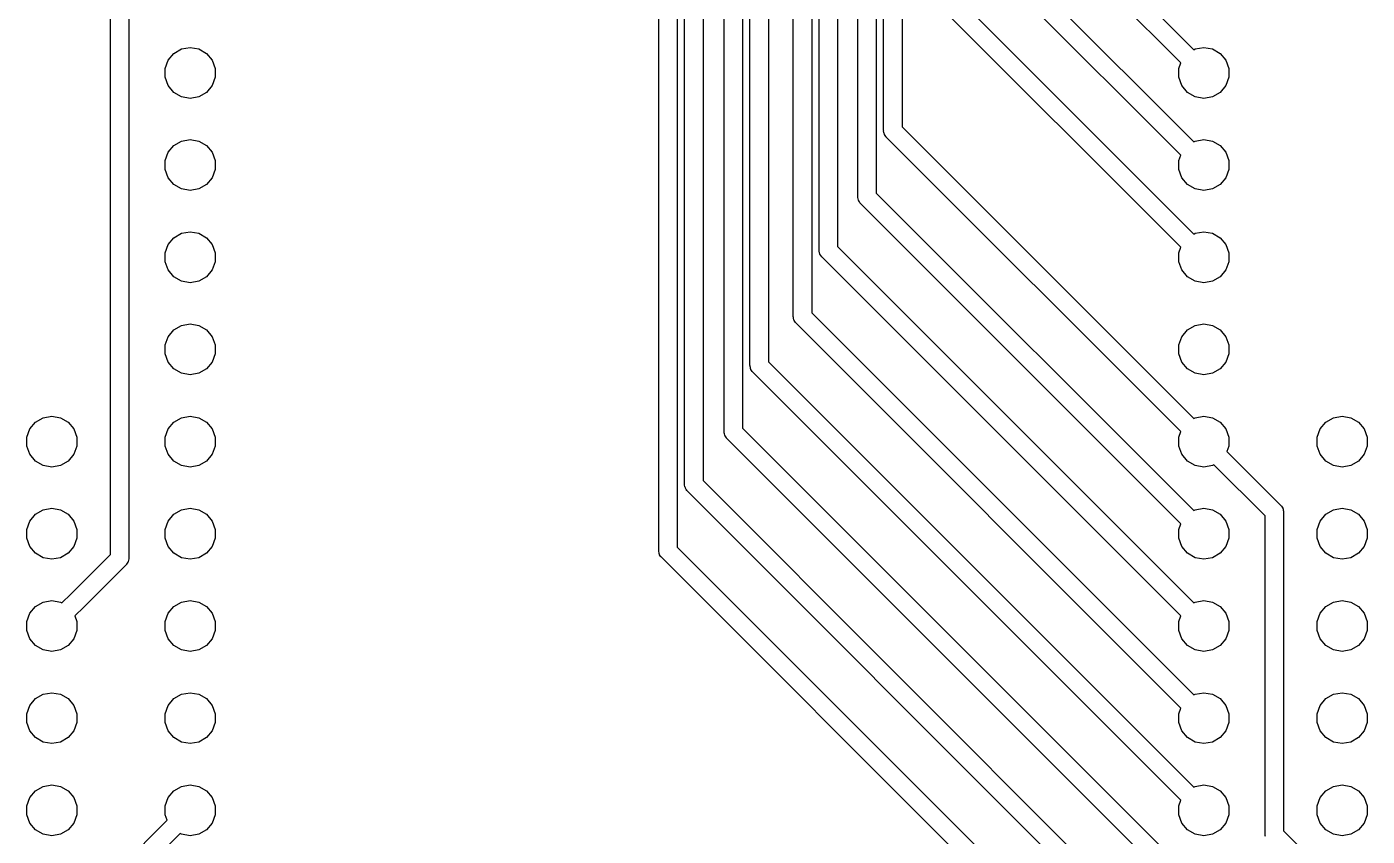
# Model space of a CAD drawing. Extents: x 25 to 346, y -457 to -16.
# Drawn here: x 263.79 to 300.73, y -358.22 to -335.91 of the extents above; entities that cross this region are included whole.
import ezdxf

# ---------------------------------------------------------------- set-up
doc = ezdxf.new("R2010")
doc.units = 0
doc.header["$MEASUREMENT"] = 0
doc.layers.add('BLACK', color=7, linetype='CONTINUOUS')

msp = doc.modelspace()

# ---------------------------------------------------------------- linework, layer by layer
at = {"layer": 'Black'}
for p, q in [((281.203, -350.355), (281.203, -304.251)), ((281.711, -304.357), (281.711, -350.25)), ((281.915, -348.526), (281.915, -305.308)), ((282.423, -305.308), (282.423, -348.421)), ((283.007, -347.078), (283.007, -317.881)), ((283.515, -317.881), (283.515, -346.973)), ((283.718, -345.25), (283.718, -317.881)), ((284.226, -317.881), (284.226, -345.144)), ((284.912, -343.903), (284.912, -320.802)), ((285.42, -320.907), (285.42, -343.798)), ((285.623, -342.011), (285.623, -321.729)), ((286.69, -340.601), (286.69, -321.668)), ((286.131, -321.834), (286.131, -341.969)), ((287.401, -338.772), (287.401, -321.963)), ((287.909, -322.068), (287.909, -338.667)), ((287.198, -331.141), (287.198, -340.496)), ((290.754, -331.352), (295.95, -336.548)), ((266.09, -350.453), (266.09, -331.508)), ((266.598, -331.613), (266.598, -350.558)), ((295.593, -336.91), (290.32, -331.637)), ((289.687, -332.825), (295.95, -339.088)), ((295.593, -339.45), (289.253, -333.11)), ((288.976, -334.654), (295.95, -341.628)), ((295.593, -341.99), (288.542, -334.939)), ((267.837, -336.648), (268.048, -336.526)), ((268.048, -336.526), (268.287, -336.484)), ((268.287, -336.484), (268.527, -336.526)), ((268.527, -336.526), (268.738, -336.648)), ((295.95, -336.548), (295.988, -336.526)), ((295.988, -336.526), (296.227, -336.484)), ((296.227, -336.484), (296.467, -336.526)), ((296.467, -336.526), (296.678, -336.648)), ((267.597, -337.063), (267.68, -336.834)), ((267.68, -336.834), (267.837, -336.648)), ((268.738, -336.648), (268.895, -336.834)), ((268.895, -336.834), (268.978, -337.063)), ((296.678, -336.648), (296.835, -336.834)), ((296.835, -336.834), (296.918, -337.063)), ((267.597, -337.307), (267.597, -337.063)), ((268.978, -337.063), (268.978, -337.307)), ((295.537, -337.063), (295.593, -336.91)), ((295.537, -337.307), (295.537, -337.063)), ((296.918, -337.063), (296.918, -337.307)), ((267.68, -337.536), (267.597, -337.307)), ((267.837, -337.722), (267.68, -337.536)), ((268.895, -337.536), (268.738, -337.722)), ((268.978, -337.307), (268.895, -337.536)), ((295.62, -337.536), (295.537, -337.307)), ((295.777, -337.722), (295.62, -337.536)), ((296.835, -337.536), (296.678, -337.722)), ((296.918, -337.307), (296.835, -337.536)), ((268.048, -337.844), (267.837, -337.722)), ((268.287, -337.886), (268.048, -337.844)), ((268.527, -337.844), (268.287, -337.886)), ((268.738, -337.722), (268.527, -337.844)), ((295.988, -337.844), (295.777, -337.722)), ((296.227, -337.886), (295.988, -337.844)), ((296.467, -337.844), (296.227, -337.886)), ((296.678, -337.722), (296.467, -337.844)), ((287.909, -338.667), (295.95, -346.708)), ((267.837, -339.188), (268.048, -339.066)), ((268.048, -339.066), (268.287, -339.024)), ((268.287, -339.024), (268.527, -339.066)), ((268.527, -339.066), (268.738, -339.188)), ((287.403, -338.784), (287.401, -338.772)), ((287.402, -338.795), (287.403, -338.784)), ((287.411, -338.827), (287.402, -338.795)), ((287.416, -338.859), (287.411, -338.827)), ((287.422, -338.869), (287.416, -338.859)), ((287.425, -338.88), (287.422, -338.869)), ((287.444, -338.907), (287.425, -338.88)), ((287.46, -338.936), (287.444, -338.907)), ((287.469, -338.943), (287.46, -338.936)), ((287.475, -338.952), (287.469, -338.943)), ((295.593, -347.07), (287.475, -338.952)), ((295.95, -339.088), (295.988, -339.066)), ((295.988, -339.066), (296.227, -339.024)), ((296.227, -339.024), (296.467, -339.066)), ((296.467, -339.066), (296.678, -339.188)), ((267.597, -339.603), (267.68, -339.374)), ((267.68, -339.374), (267.837, -339.188)), ((268.738, -339.188), (268.895, -339.374)), ((268.895, -339.374), (268.978, -339.603)), ((295.537, -339.603), (295.593, -339.45)), ((296.678, -339.188), (296.835, -339.374)), ((296.835, -339.374), (296.918, -339.603)), ((267.597, -339.847), (267.597, -339.603)), ((267.68, -340.076), (267.597, -339.847)), ((268.978, -339.847), (268.895, -340.076)), ((268.978, -339.603), (268.978, -339.847)), ((295.537, -339.847), (295.537, -339.603)), ((295.62, -340.076), (295.537, -339.847)), ((296.918, -339.847), (296.835, -340.076)), ((296.918, -339.603), (296.918, -339.847)), ((267.837, -340.262), (267.68, -340.076)), ((268.895, -340.076), (268.738, -340.262)), ((295.777, -340.262), (295.62, -340.076)), ((296.835, -340.076), (296.678, -340.262)), ((268.048, -340.384), (267.837, -340.262)), ((268.287, -340.426), (268.048, -340.384)), ((268.527, -340.384), (268.287, -340.426)), ((268.738, -340.262), (268.527, -340.384)), ((287.198, -340.496), (295.95, -349.248)), ((295.988, -340.384), (295.777, -340.262)), ((296.227, -340.426), (295.988, -340.384)), ((296.467, -340.384), (296.227, -340.426)), ((296.678, -340.262), (296.467, -340.384)), ((286.692, -340.612), (286.69, -340.601)), ((286.691, -340.623), (286.692, -340.612)), ((286.699, -340.655), (286.691, -340.623)), ((286.705, -340.688), (286.699, -340.655)), ((286.711, -340.698), (286.705, -340.688)), ((286.714, -340.709), (286.711, -340.698)), ((286.733, -340.736), (286.714, -340.709)), ((286.749, -340.765), (286.733, -340.736)), ((286.758, -340.772), (286.749, -340.765)), ((286.764, -340.781), (286.758, -340.772)), ((295.593, -349.61), (286.764, -340.781)), ((267.837, -341.728), (268.048, -341.606)), ((268.048, -341.606), (268.287, -341.564)), ((268.287, -341.564), (268.527, -341.606)), ((268.527, -341.606), (268.738, -341.728)), ((295.95, -341.628), (295.988, -341.606)), ((295.988, -341.606), (296.227, -341.564)), ((296.227, -341.564), (296.467, -341.606)), ((296.467, -341.606), (296.678, -341.728)), ((267.597, -342.143), (267.68, -341.914)), ((267.68, -341.914), (267.837, -341.728)), ((268.738, -341.728), (268.895, -341.914)), ((268.895, -341.914), (268.978, -342.143)), ((285.629, -342.043), (285.623, -342.011)), ((285.624, -342.097), (285.629, -342.043)), ((286.131, -341.969), (295.95, -351.788)), ((295.537, -342.143), (295.593, -341.99)), ((296.678, -341.728), (296.835, -341.914)), ((296.835, -341.914), (296.918, -342.143)), ((267.597, -342.387), (267.597, -342.143)), ((267.68, -342.616), (267.597, -342.387)), ((268.978, -342.387), (268.895, -342.616)), ((268.978, -342.143), (268.978, -342.387)), ((285.647, -342.182), (285.624, -342.097)), ((285.697, -342.254), (285.647, -342.182)), ((295.593, -352.15), (285.697, -342.254)), ((295.537, -342.387), (295.537, -342.143)), ((295.62, -342.616), (295.537, -342.387)), ((296.918, -342.387), (296.835, -342.616)), ((296.918, -342.143), (296.918, -342.387)), ((267.837, -342.802), (267.68, -342.616)), ((268.048, -342.924), (267.837, -342.802)), ((268.738, -342.802), (268.527, -342.924)), ((268.895, -342.616), (268.738, -342.802)), ((295.777, -342.802), (295.62, -342.616)), ((295.988, -342.924), (295.777, -342.802)), ((296.678, -342.802), (296.467, -342.924)), ((296.835, -342.616), (296.678, -342.802)), ((268.287, -342.966), (268.048, -342.924)), ((268.527, -342.924), (268.287, -342.966)), ((296.227, -342.966), (295.988, -342.924)), ((296.467, -342.924), (296.227, -342.966)), ((284.914, -343.914), (284.912, -343.903)), ((284.913, -343.925), (284.914, -343.914)), ((285.42, -343.798), (295.95, -354.328)), ((267.68, -344.454), (267.837, -344.268)), ((267.837, -344.268), (268.048, -344.146)), ((268.048, -344.146), (268.287, -344.104)), ((268.287, -344.104), (268.527, -344.146)), ((268.527, -344.146), (268.738, -344.268)), ((268.738, -344.268), (268.895, -344.454)), ((284.921, -343.957), (284.913, -343.925)), ((284.927, -343.99), (284.921, -343.957)), ((284.933, -344), (284.927, -343.99)), ((284.936, -344.011), (284.933, -344)), ((284.955, -344.038), (284.936, -344.011)), ((284.971, -344.067), (284.955, -344.038)), ((284.98, -344.074), (284.971, -344.067)), ((284.986, -344.083), (284.98, -344.074)), ((295.593, -354.69), (284.986, -344.083)), ((295.62, -344.454), (295.777, -344.268)), ((295.777, -344.268), (295.988, -344.146)), ((295.988, -344.146), (296.227, -344.104)), ((296.227, -344.104), (296.467, -344.146)), ((296.467, -344.146), (296.678, -344.268)), ((296.678, -344.268), (296.835, -344.454)), ((267.597, -344.683), (267.68, -344.454)), ((268.895, -344.454), (268.978, -344.683)), ((295.537, -344.683), (295.62, -344.454)), ((296.835, -344.454), (296.918, -344.683)), ((267.597, -344.927), (267.597, -344.683)), ((267.68, -345.156), (267.597, -344.927)), ((268.978, -344.927), (268.895, -345.156)), ((268.978, -344.683), (268.978, -344.927)), ((295.537, -344.927), (295.537, -344.683)), ((295.62, -345.156), (295.537, -344.927)), ((296.918, -344.927), (296.835, -345.156)), ((296.918, -344.683), (296.918, -344.927)), ((267.837, -345.342), (267.68, -345.156)), ((268.048, -345.464), (267.837, -345.342)), ((268.738, -345.342), (268.527, -345.464)), ((268.895, -345.156), (268.738, -345.342)), ((283.72, -345.261), (283.718, -345.25)), ((283.719, -345.272), (283.72, -345.261)), ((283.728, -345.304), (283.719, -345.272)), ((283.733, -345.336), (283.728, -345.304)), ((283.739, -345.346), (283.733, -345.336)), ((283.742, -345.357), (283.739, -345.346)), ((283.761, -345.384), (283.742, -345.357)), ((283.777, -345.413), (283.761, -345.384)), ((284.226, -345.144), (295.95, -356.868)), ((295.777, -345.342), (295.62, -345.156)), ((295.988, -345.464), (295.777, -345.342)), ((296.678, -345.342), (296.467, -345.464)), ((296.835, -345.156), (296.678, -345.342)), ((268.287, -345.506), (268.048, -345.464)), ((268.527, -345.464), (268.287, -345.506)), ((283.786, -345.42), (283.777, -345.413)), ((283.792, -345.429), (283.786, -345.42)), ((295.593, -357.23), (283.792, -345.429)), ((296.227, -345.506), (295.988, -345.464)), ((296.467, -345.464), (296.227, -345.506)), ((263.87, -346.994), (264.027, -346.808)), ((264.027, -346.808), (264.238, -346.686)), ((264.238, -346.686), (264.477, -346.644)), ((264.477, -346.644), (264.717, -346.686)), ((264.717, -346.686), (264.928, -346.808)), ((264.928, -346.808), (265.085, -346.994)), ((267.68, -346.994), (267.837, -346.808)), ((267.837, -346.808), (268.048, -346.686)), ((268.048, -346.686), (268.287, -346.644)), ((268.287, -346.644), (268.527, -346.686)), ((268.527, -346.686), (268.738, -346.808)), ((268.738, -346.808), (268.895, -346.994)), ((295.95, -346.708), (295.988, -346.686)), ((295.988, -346.686), (296.227, -346.644)), ((296.227, -346.644), (296.467, -346.686)), ((296.467, -346.686), (296.678, -346.808)), ((296.678, -346.808), (296.835, -346.994)), ((299.43, -346.994), (299.587, -346.808)), ((299.587, -346.808), (299.798, -346.686)), ((299.798, -346.686), (300.037, -346.644)), ((300.037, -346.644), (300.277, -346.686)), ((300.277, -346.686), (300.488, -346.808)), ((300.488, -346.808), (300.645, -346.994)), ((263.787, -347.223), (263.87, -346.994)), ((263.787, -347.467), (263.787, -347.223)), ((265.085, -346.994), (265.168, -347.223)), ((265.168, -347.223), (265.168, -347.467)), ((267.597, -347.223), (267.68, -346.994)), ((267.597, -347.467), (267.597, -347.223)), ((268.895, -346.994), (268.978, -347.223)), ((268.978, -347.223), (268.978, -347.467)), ((283.009, -347.089), (283.007, -347.078)), ((283.008, -347.1), (283.009, -347.089)), ((283.016, -347.132), (283.008, -347.1)), ((283.022, -347.165), (283.016, -347.132)), ((283.028, -347.175), (283.022, -347.165)), ((283.031, -347.186), (283.028, -347.175)), ((283.05, -347.213), (283.031, -347.186)), ((283.066, -347.242), (283.05, -347.213)), ((283.075, -347.249), (283.066, -347.242)), ((283.515, -346.973), (295.95, -359.408)), ((295.537, -347.223), (295.593, -347.07)), ((295.537, -347.467), (295.537, -347.223)), ((296.835, -346.994), (296.918, -347.223)), ((296.918, -347.223), (296.918, -347.467)), ((299.347, -347.223), (299.43, -346.994)), ((299.347, -347.467), (299.347, -347.223)), ((300.645, -346.994), (300.728, -347.223)), ((300.728, -347.223), (300.728, -347.467)), ((263.87, -347.696), (263.787, -347.467)), ((265.168, -347.467), (265.085, -347.696)), ((267.68, -347.696), (267.597, -347.467)), ((268.978, -347.467), (268.895, -347.696)), ((283.081, -347.258), (283.075, -347.249)), ((295.593, -359.77), (283.081, -347.258)), ((295.62, -347.696), (295.537, -347.467)), ((296.918, -347.467), (296.862, -347.62)), ((299.43, -347.696), (299.347, -347.467)), ((300.728, -347.467), (300.645, -347.696)), ((264.027, -347.882), (263.87, -347.696)), ((264.238, -348.004), (264.027, -347.882)), ((264.928, -347.882), (264.717, -348.004)), ((265.085, -347.696), (264.928, -347.882)), ((267.837, -347.882), (267.68, -347.696)), ((268.048, -348.004), (267.837, -347.882)), ((268.738, -347.882), (268.527, -348.004)), ((268.895, -347.696), (268.738, -347.882)), ((295.777, -347.882), (295.62, -347.696)), ((295.988, -348.004), (295.777, -347.882)), ((296.505, -347.982), (296.467, -348.004)), ((297.917, -349.393), (296.505, -347.982)), ((296.862, -347.62), (298.35, -349.108)), ((299.587, -347.882), (299.43, -347.696)), ((299.798, -348.004), (299.587, -347.882)), ((300.488, -347.882), (300.277, -348.004)), ((300.645, -347.696), (300.488, -347.882)), ((264.477, -348.046), (264.238, -348.004)), ((264.717, -348.004), (264.477, -348.046)), ((268.287, -348.046), (268.048, -348.004)), ((268.527, -348.004), (268.287, -348.046)), ((296.227, -348.046), (295.988, -348.004)), ((296.467, -348.004), (296.227, -348.046)), ((300.037, -348.046), (299.798, -348.004)), ((300.277, -348.004), (300.037, -348.046)), ((281.917, -348.537), (281.915, -348.526)), ((281.916, -348.548), (281.917, -348.537)), ((281.924, -348.58), (281.916, -348.548)), ((281.93, -348.613), (281.924, -348.58)), ((281.936, -348.623), (281.93, -348.613)), ((281.938, -348.633), (281.936, -348.623)), ((281.957, -348.661), (281.938, -348.633)), ((281.974, -348.689), (281.957, -348.661)), ((281.983, -348.697), (281.974, -348.689)), ((281.989, -348.706), (281.983, -348.697)), ((295.593, -362.31), (281.989, -348.706)), ((282.423, -348.421), (295.95, -361.948)), ((263.87, -349.534), (264.027, -349.348)), ((264.027, -349.348), (264.238, -349.226)), ((264.238, -349.226), (264.477, -349.184)), ((264.477, -349.184), (264.717, -349.226)), ((264.717, -349.226), (264.928, -349.348)), ((264.928, -349.348), (265.085, -349.534)), ((267.68, -349.534), (267.837, -349.348)), ((267.837, -349.348), (268.048, -349.226)), ((268.048, -349.226), (268.287, -349.184)), ((268.287, -349.184), (268.527, -349.226)), ((268.527, -349.226), (268.738, -349.348)), ((268.738, -349.348), (268.895, -349.534)), ((295.95, -349.248), (295.988, -349.226)), ((295.988, -349.226), (296.227, -349.184)), ((296.227, -349.184), (296.467, -349.226)), ((296.467, -349.226), (296.678, -349.348)), ((296.678, -349.348), (296.835, -349.534)), ((297.917, -358.178), (297.917, -349.393)), ((298.35, -349.108), (298.357, -349.118)), ((298.357, -349.118), (298.365, -349.125)), ((298.365, -349.125), (298.382, -349.154)), ((298.382, -349.154), (298.401, -349.181)), ((298.401, -349.181), (298.404, -349.192)), ((298.404, -349.192), (298.409, -349.201)), ((298.409, -349.201), (298.415, -349.234)), ((298.415, -349.234), (298.424, -349.266)), ((298.424, -349.266), (298.423, -349.277)), ((298.423, -349.277), (298.425, -349.288)), ((298.425, -349.288), (298.425, -358.073)), ((299.43, -349.534), (299.587, -349.348)), ((299.587, -349.348), (299.798, -349.226)), ((299.798, -349.226), (300.037, -349.184)), ((300.037, -349.184), (300.277, -349.226)), ((300.277, -349.226), (300.488, -349.348)), ((300.488, -349.348), (300.645, -349.534)), ((263.787, -349.763), (263.87, -349.534)), ((263.787, -350.007), (263.787, -349.763)), ((265.085, -349.534), (265.168, -349.763)), ((265.168, -349.763), (265.168, -350.007)), ((267.597, -349.763), (267.68, -349.534)), ((267.597, -350.007), (267.597, -349.763)), ((268.895, -349.534), (268.978, -349.763)), ((268.978, -349.763), (268.978, -350.007)), ((295.537, -349.763), (295.593, -349.61)), ((295.537, -350.007), (295.537, -349.763)), ((296.835, -349.534), (296.918, -349.763)), ((296.918, -349.763), (296.918, -350.007)), ((299.347, -349.763), (299.43, -349.534)), ((299.347, -350.007), (299.347, -349.763)), ((300.645, -349.534), (300.728, -349.763)), ((300.728, -349.763), (300.728, -350.007)), ((263.87, -350.236), (263.787, -350.007)), ((265.168, -350.007), (265.085, -350.236)), ((267.68, -350.236), (267.597, -350.007)), ((268.978, -350.007), (268.895, -350.236)), ((295.62, -350.236), (295.537, -350.007)), ((296.918, -350.007), (296.835, -350.236)), ((299.43, -350.236), (299.347, -350.007)), ((300.728, -350.007), (300.645, -350.236)), ((264.027, -350.422), (263.87, -350.236)), ((264.238, -350.544), (264.027, -350.422)), ((264.477, -350.586), (264.238, -350.544)), ((264.717, -350.544), (264.477, -350.586)), ((264.928, -350.422), (264.717, -350.544)), ((265.085, -350.236), (264.928, -350.422)), ((264.996, -351.547), (266.09, -350.453)), ((266.598, -350.558), (266.596, -350.569)), ((266.596, -350.569), (266.597, -350.58)), ((267.837, -350.422), (267.68, -350.236)), ((268.048, -350.544), (267.837, -350.422)), ((268.287, -350.586), (268.048, -350.544)), ((268.527, -350.544), (268.287, -350.586)), ((268.738, -350.422), (268.527, -350.544)), ((268.895, -350.236), (268.738, -350.422)), ((281.205, -350.366), (281.203, -350.355)), ((281.204, -350.377), (281.205, -350.366)), ((281.213, -350.409), (281.204, -350.377)), ((281.219, -350.442), (281.213, -350.409)), ((281.224, -350.451), (281.219, -350.442)), ((281.227, -350.462), (281.224, -350.451)), ((281.246, -350.489), (281.227, -350.462)), ((281.263, -350.518), (281.246, -350.489)), ((281.271, -350.525), (281.263, -350.518)), ((281.278, -350.534), (281.271, -350.525)), ((295.593, -364.85), (281.278, -350.534)), ((281.711, -350.25), (295.95, -364.488)), ((295.777, -350.422), (295.62, -350.236)), ((295.988, -350.544), (295.777, -350.422)), ((296.227, -350.586), (295.988, -350.544)), ((296.467, -350.544), (296.227, -350.586)), ((296.678, -350.422), (296.467, -350.544)), ((296.835, -350.236), (296.678, -350.422)), ((299.587, -350.422), (299.43, -350.236)), ((299.798, -350.544), (299.587, -350.422)), ((300.037, -350.586), (299.798, -350.544)), ((300.277, -350.544), (300.037, -350.586)), ((300.488, -350.422), (300.277, -350.544)), ((300.645, -350.236), (300.488, -350.422)), ((266.524, -350.738), (265.356, -351.906)), ((266.53, -350.729), (266.524, -350.738)), ((266.539, -350.721), (266.53, -350.729)), ((266.556, -350.693), (266.539, -350.721)), ((266.575, -350.665), (266.556, -350.693)), ((266.578, -350.655), (266.575, -350.665)), ((266.583, -350.645), (266.578, -350.655)), ((266.589, -350.612), (266.583, -350.645)), ((266.597, -350.58), (266.589, -350.612)), ((264.755, -351.788), (264.996, -351.547)), ((263.87, -352.074), (264.027, -351.888)), ((264.027, -351.888), (264.238, -351.766)), ((264.238, -351.766), (264.477, -351.724)), ((264.477, -351.724), (264.717, -351.766)), ((264.717, -351.766), (264.755, -351.788)), ((265.356, -351.906), (265.112, -352.15)), ((267.68, -352.074), (267.837, -351.888)), ((267.837, -351.888), (268.048, -351.766)), ((268.048, -351.766), (268.287, -351.724)), ((268.287, -351.724), (268.527, -351.766)), ((268.527, -351.766), (268.738, -351.888)), ((268.738, -351.888), (268.895, -352.074)), ((295.95, -351.788), (295.988, -351.766)), ((295.988, -351.766), (296.227, -351.724)), ((296.227, -351.724), (296.467, -351.766)), ((296.467, -351.766), (296.678, -351.888)), ((296.678, -351.888), (296.835, -352.074)), ((299.43, -352.074), (299.587, -351.888)), ((299.587, -351.888), (299.798, -351.766)), ((299.798, -351.766), (300.037, -351.724)), ((300.037, -351.724), (300.277, -351.766)), ((300.277, -351.766), (300.488, -351.888)), ((300.488, -351.888), (300.645, -352.074)), ((263.787, -352.303), (263.87, -352.074)), ((263.787, -352.547), (263.787, -352.303)), ((265.112, -352.15), (265.168, -352.303)), ((265.168, -352.303), (265.168, -352.547)), ((267.597, -352.303), (267.68, -352.074)), ((267.597, -352.547), (267.597, -352.303)), ((268.895, -352.074), (268.978, -352.303)), ((268.978, -352.303), (268.978, -352.547)), ((295.537, -352.303), (295.593, -352.15)), ((295.537, -352.547), (295.537, -352.303)), ((296.835, -352.074), (296.918, -352.303)), ((296.918, -352.303), (296.918, -352.547)), ((299.347, -352.303), (299.43, -352.074)), ((299.347, -352.547), (299.347, -352.303)), ((300.645, -352.074), (300.728, -352.303)), ((300.728, -352.303), (300.728, -352.547)), ((263.87, -352.776), (263.787, -352.547)), ((264.027, -352.962), (263.87, -352.776)), ((265.085, -352.776), (264.928, -352.962)), ((265.168, -352.547), (265.085, -352.776)), ((267.68, -352.776), (267.597, -352.547)), ((267.837, -352.962), (267.68, -352.776)), ((268.895, -352.776), (268.738, -352.962)), ((268.978, -352.547), (268.895, -352.776)), ((295.62, -352.776), (295.537, -352.547)), ((295.777, -352.962), (295.62, -352.776)), ((296.835, -352.776), (296.678, -352.962)), ((296.918, -352.547), (296.835, -352.776)), ((299.43, -352.776), (299.347, -352.547)), ((299.587, -352.962), (299.43, -352.776)), ((300.645, -352.776), (300.488, -352.962)), ((300.728, -352.547), (300.645, -352.776)), ((264.238, -353.084), (264.027, -352.962)), ((264.477, -353.126), (264.238, -353.084)), ((264.717, -353.084), (264.477, -353.126)), ((264.928, -352.962), (264.717, -353.084)), ((268.048, -353.084), (267.837, -352.962)), ((268.287, -353.126), (268.048, -353.084)), ((268.527, -353.084), (268.287, -353.126)), ((268.738, -352.962), (268.527, -353.084)), ((295.988, -353.084), (295.777, -352.962)), ((296.227, -353.126), (295.988, -353.084)), ((296.467, -353.084), (296.227, -353.126)), ((296.678, -352.962), (296.467, -353.084)), ((299.798, -353.084), (299.587, -352.962)), ((300.037, -353.126), (299.798, -353.084)), ((300.277, -353.084), (300.037, -353.126)), ((300.488, -352.962), (300.277, -353.084)), ((264.238, -354.306), (264.477, -354.264)), ((264.477, -354.264), (264.717, -354.306)), ((268.048, -354.306), (268.287, -354.264)), ((268.287, -354.264), (268.527, -354.306)), ((295.988, -354.306), (296.227, -354.264)), ((296.227, -354.264), (296.467, -354.306)), ((299.798, -354.306), (300.037, -354.264)), ((300.037, -354.264), (300.277, -354.306)), ((263.787, -354.843), (263.87, -354.614)), ((263.87, -354.614), (264.027, -354.428)), ((264.027, -354.428), (264.238, -354.306)), ((264.717, -354.306), (264.928, -354.428)), ((264.928, -354.428), (265.085, -354.614)), ((265.085, -354.614), (265.168, -354.843)), ((267.597, -354.843), (267.68, -354.614)), ((267.68, -354.614), (267.837, -354.428)), ((267.837, -354.428), (268.048, -354.306)), ((268.527, -354.306), (268.738, -354.428)), ((268.738, -354.428), (268.895, -354.614)), ((268.895, -354.614), (268.978, -354.843)), ((295.95, -354.328), (295.988, -354.306)), ((296.467, -354.306), (296.678, -354.428)), ((296.678, -354.428), (296.835, -354.614)), ((296.835, -354.614), (296.918, -354.843)), ((299.347, -354.843), (299.43, -354.614)), ((299.43, -354.614), (299.587, -354.428)), ((299.587, -354.428), (299.798, -354.306)), ((300.277, -354.306), (300.488, -354.428)), ((300.488, -354.428), (300.645, -354.614)), ((300.645, -354.614), (300.728, -354.843)), ((263.787, -355.087), (263.787, -354.843)), ((265.168, -354.843), (265.168, -355.087)), ((267.597, -355.087), (267.597, -354.843)), ((268.978, -354.843), (268.978, -355.087)), ((295.537, -354.843), (295.593, -354.69)), ((295.537, -355.087), (295.537, -354.843)), ((296.918, -354.843), (296.918, -355.087)), ((299.347, -355.087), (299.347, -354.843)), ((300.728, -354.843), (300.728, -355.087)), ((263.87, -355.316), (263.787, -355.087)), ((264.027, -355.502), (263.87, -355.316)), ((265.085, -355.316), (264.928, -355.502)), ((265.168, -355.087), (265.085, -355.316)), ((267.68, -355.316), (267.597, -355.087)), ((267.837, -355.502), (267.68, -355.316)), ((268.895, -355.316), (268.738, -355.502)), ((268.978, -355.087), (268.895, -355.316)), ((295.62, -355.316), (295.537, -355.087)), ((295.777, -355.502), (295.62, -355.316)), ((296.835, -355.316), (296.678, -355.502)), ((296.918, -355.087), (296.835, -355.316)), ((299.43, -355.316), (299.347, -355.087)), ((299.587, -355.502), (299.43, -355.316)), ((300.645, -355.316), (300.488, -355.502)), ((300.728, -355.087), (300.645, -355.316)), ((264.238, -355.624), (264.027, -355.502)), ((264.477, -355.666), (264.238, -355.624)), ((264.717, -355.624), (264.477, -355.666)), ((264.928, -355.502), (264.717, -355.624)), ((268.048, -355.624), (267.837, -355.502)), ((268.287, -355.666), (268.048, -355.624)), ((268.527, -355.624), (268.287, -355.666)), ((268.738, -355.502), (268.527, -355.624)), ((295.988, -355.624), (295.777, -355.502)), ((296.227, -355.666), (295.988, -355.624)), ((296.467, -355.624), (296.227, -355.666)), ((296.678, -355.502), (296.467, -355.624)), ((299.798, -355.624), (299.587, -355.502)), ((300.037, -355.666), (299.798, -355.624)), ((300.277, -355.624), (300.037, -355.666)), ((300.488, -355.502), (300.277, -355.624)), ((264.027, -356.968), (264.238, -356.846)), ((264.238, -356.846), (264.477, -356.804)), ((264.477, -356.804), (264.717, -356.846)), ((264.717, -356.846), (264.928, -356.968)), ((267.837, -356.968), (268.048, -356.846)), ((268.048, -356.846), (268.287, -356.804)), ((268.287, -356.804), (268.527, -356.846)), ((268.527, -356.846), (268.738, -356.968)), ((295.95, -356.868), (295.988, -356.846)), ((295.988, -356.846), (296.227, -356.804)), ((296.227, -356.804), (296.467, -356.846)), ((296.467, -356.846), (296.678, -356.968)), ((299.587, -356.968), (299.798, -356.846)), ((299.798, -356.846), (300.037, -356.804)), ((300.037, -356.804), (300.277, -356.846)), ((300.277, -356.846), (300.488, -356.968)), ((263.787, -357.383), (263.87, -357.154)), ((263.87, -357.154), (264.027, -356.968)), ((264.928, -356.968), (265.085, -357.154)), ((265.085, -357.154), (265.168, -357.383)), ((267.597, -357.383), (267.68, -357.154)), ((267.68, -357.154), (267.837, -356.968)), ((268.738, -356.968), (268.895, -357.154)), ((268.895, -357.154), (268.978, -357.383)), ((296.678, -356.968), (296.835, -357.154)), ((296.835, -357.154), (296.918, -357.383)), ((299.347, -357.383), (299.43, -357.154)), ((299.43, -357.154), (299.587, -356.968)), ((300.488, -356.968), (300.645, -357.154)), ((300.645, -357.154), (300.728, -357.383)), ((263.787, -357.627), (263.787, -357.383)), ((265.168, -357.383), (265.168, -357.627)), ((267.597, -357.627), (267.597, -357.383)), ((268.978, -357.383), (268.978, -357.627)), ((295.537, -357.383), (295.593, -357.23)), ((295.537, -357.627), (295.537, -357.383)), ((296.918, -357.383), (296.918, -357.627)), ((299.347, -357.627), (299.347, -357.383)), ((300.728, -357.383), (300.728, -357.627)), ((263.87, -357.856), (263.787, -357.627)), ((264.027, -358.042), (263.87, -357.856)), ((265.085, -357.856), (264.928, -358.042)), ((265.168, -357.627), (265.085, -357.856)), ((266.266, -359.167), (267.653, -357.78)), ((267.653, -357.78), (267.597, -357.627)), ((268.895, -357.856), (268.738, -358.042)), ((268.978, -357.627), (268.895, -357.856)), ((295.62, -357.856), (295.537, -357.627)), ((295.777, -358.042), (295.62, -357.856)), ((296.835, -357.856), (296.678, -358.042)), ((296.918, -357.627), (296.835, -357.856)), ((299.43, -357.856), (299.347, -357.627)), ((299.587, -358.042), (299.43, -357.856)), ((300.645, -357.856), (300.488, -358.042)), ((300.728, -357.627), (300.645, -357.856)), ((264.238, -358.164), (264.027, -358.042)), ((264.477, -358.206), (264.238, -358.164)), ((264.717, -358.164), (264.477, -358.206)), ((264.928, -358.042), (264.717, -358.164)), ((268.01, -358.142), (266.7, -359.452)), ((268.048, -358.164), (268.01, -358.142)), ((268.287, -358.206), (268.048, -358.164)), ((268.527, -358.164), (268.287, -358.206)), ((268.738, -358.042), (268.527, -358.164)), ((295.988, -358.164), (295.777, -358.042)), ((296.227, -358.206), (295.988, -358.164)), ((296.467, -358.164), (296.227, -358.206)), ((296.678, -358.042), (296.467, -358.164)), ((297.919, -358.189), (297.917, -358.178)), ((297.918, -358.2), (297.919, -358.189)), ((297.926, -358.232), (297.918, -358.2)), ((298.425, -358.073), (299.519, -359.167)), ((299.798, -358.164), (299.587, -358.042)), ((300.037, -358.206), (299.798, -358.164)), ((300.277, -358.164), (300.037, -358.206)), ((300.488, -358.042), (300.277, -358.164))]:
    msp.add_line(p, q, dxfattribs=at)

doc.saveas('drawing.dxf')
